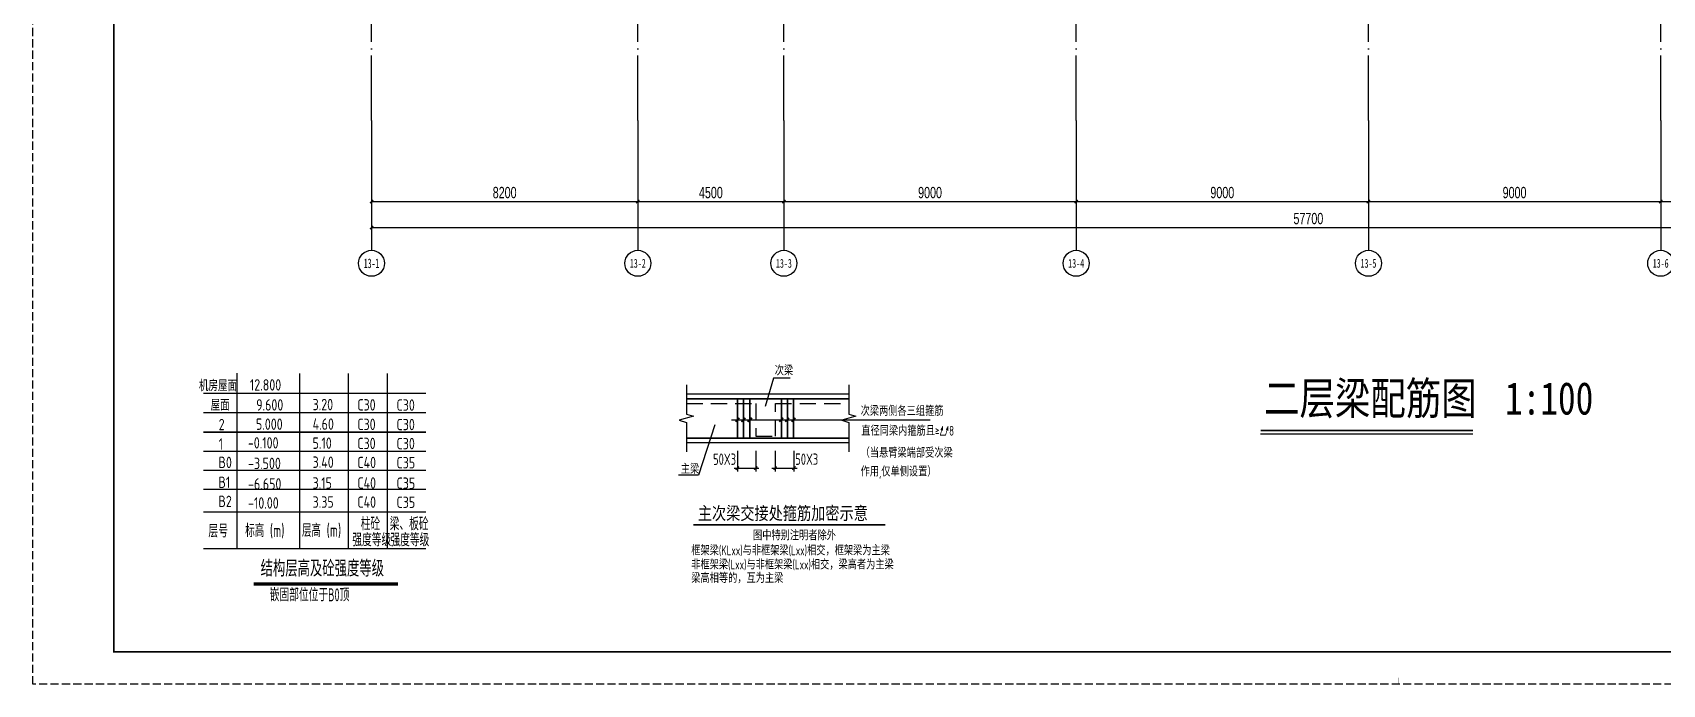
# Model space of a CAD drawing. Extents: x -67167 to 417929, y -86205 to 407116.
# Drawn here: x -32770 to 17420, y 232032 to 252089 of the extents above; entities that cross this region are included whole.
import ezdxf
from ezdxf.enums import TextEntityAlignment as Align

# ---------------------------------------------------------------- set-up
doc = ezdxf.new("R2010")
doc.units = 0
doc.header["$LTSCALE"] = 1000
for name, pattern in [('DASH', [0.35, 0.25, -0.1]), ('DASHED', [0.75, 0.5, -0.25]), ('X-104 13#平面$0$DOTE', [2.42, 2, -0.2, 0.02, -0.2])]:
    doc.linetypes.add(name, pattern=pattern)
doc.layers.get('Defpoints').update_dxf_attribs({"color": 165})
for name, color, linetype in [('AXIS_TEXT', 7, 'Continuous'), ('DIM', 3, 'Continuous'), ('REIN', 1, 'Continuous'), ('s-beam', 4, 'DASH'), ('s-num', 90, 'Continuous'), ('X-104 13#平面$0$01-标注_轴线坐标', 132, 'Continuous'), ('X-104 13#平面$0$02-TEXT_轴号', 7, 'Continuous'), ('X-104 13#平面$0$A_AXIS-轴线', 36, 'X-104 13#平面$0$DOTE'), ('X-104-9#-层高表$0$X-1#楼层高表$0$PUB_DIM', 3, 'Continuous'), ('X-104-9#-层高表$0$X-1#楼层高表$0$S-ANNO-TABS', 4, 'Continuous'), ('X-104-9#-层高表$0$说明文字', 7, 'Continuous'), ('墙柱说明', 7, 'Continuous'), ('结-尺寸标注', 3, 'Continuous'), ('结-细线符号', 3, 'Continuous'), ('结-详图-尺寸', 3, 'Continuous'), ('结-详图-编号', 90, 'Continuous'), ('结-详图-轮廓', 40, 'Continuous'), ('结-详图-钢筋', 1, 'Continuous')]:
    doc.layers.add(name, color=color, linetype=linetype)
doc.styles.add('-宋体', font='simhei.ttf', dxfattribs={"width": 0.8})
doc.styles.add('COMPLEX', font='COMPLEX')
doc.styles.add('TSSD_Dimension', font='Tssdeng.shx', dxfattribs={"width": 0.7, "bigfont": 'hztxt.shx'})
doc.styles.add('TSSD_Norm', font='Tssdeng.shx', dxfattribs={"bigfont": 'hztxt.shx'})
doc.styles.add('X-104 13#平面$0$_TCH_AXIS', font='STXIHEI.TTF', dxfattribs={"width": 0.75})
doc.styles.add('X-104 13#平面$0$_TCH_DIM_T3', font='', dxfattribs={"width": 0.705882})
doc.styles.add('X-104-9#-层高表$0$hzjg', font='tssdeng.shx', dxfattribs={"width": 0.8, "bigfont": 'tssdchn.shx'})
doc.styles.get('X-104 13#平面$0$_TCH_DIM_T3').set_extended_font_data('FZXiHei I-Z08S')
doc.dimstyles.new('TSSD_25_100', dxfattribs={"dimtxt": 350, "dimasz": 100, "dimexe": 100, "dimexo": 250, "dimgap": 100, "dimtad": 1, "dimdec": 0, "dimlfac": 0.25, "dimzin": 0, "dimdsep": 46, "dimtxsty": 'TSSD_Dimension', "dimblk": 'ARCHTICK', "dimblk1": 'ARCHTICK', "dimblk2": 'ARCHTICK', "dimcen": 0, "dimdle": 100, "dimclrt": 7, "dimadec": 0, "dimazin": 0, "dimtfac": 1, "dimtdec": 0, "dimtix": 1, "dimtmove": 2, "dimatfit": 3, "dimfxl": 1, "dimtolj": 1, "dimtzin": 0, "dimarcsym": 0})
doc.dimstyles.new('X-104 13#平面$0$_TCH_ARCH&&100', dxfattribs={"dimtxt": 350, "dimasz": 100, "dimexe": 250, "dimexo": 300, "dimgap": 100, "dimtad": 1, "dimdec": 0, "dimzin": 0, "dimdsep": 46, "dimtxsty": 'X-104 13#平面$0$_TCH_DIM_T3', "dimblk": 'X-104 13#平面$0$_ArchTick', "dimcen": 0.09, "dimclrt": 7, "dimazin": 2, "dimtfac": 1, "dimtdec": 0, "dimtix": 1, "dimtmove": 2, "dimatfit": 3, "dimfxl": 1, "dimtolj": 1, "dimtzin": 0, "dimarcsym": 0})

# ---------------------------------------------------------------- blocks, each defined once
blk = doc.blocks.new('_AXISO')
blk.add_circle((0, 0), 0.5)
at = {"layer": 'AXIS_TEXT', "style": 'COMPLEX', "width": 1.041667}
blk.add_attdef('A', text='', height=0.56, dxfattribs=at).set_placement((-0.25, -0.28), (0.25, -0.28), align=Align.FIT)
blk = doc.blocks.new('X-104 13#平面$0$_ArchTick')
at = {"color": 0, "linetype": 'ByBlock', "const_width": 0.4}
blk.add_lwpolyline([(-0.5, -0.5), (0.5, 0.5)], dxfattribs=at)
blk = doc.blocks.new('*D467')
at = {"layer": 'Defpoints', "color": 0, "transparency": 16777216}
for p in [(-200, -7401), (57500, -7401), (57500, -10701)]:
    blk.add_point(p, dxfattribs=at)
at = {"layer": 'X-104 13#平面$0$01-标注_轴线坐标', "color": 0, "lineweight": -2, "transparency": 16777216}
for p, q in [((-200, -7701), (-200, -10951)), ((57500, -7701), (57500, -10951)), ((-200, -10701), (57500, -10701))]:
    blk.add_line(p, q, dxfattribs=at)
at = {"layer": 'X-104 13#平面$0$01-标注_轴线坐标', "color": 0, "lineweight": -2, "transparency": 16777216, "xscale": 100, "yscale": 100, "zscale": 100, "rotation": 180}
blk.add_blockref('X-104 13#平面$0$_ArchTick', (-200, -10701), dxfattribs=at)
at = {"layer": 'X-104 13#平面$0$01-标注_轴线坐标', "color": 0, "lineweight": -2, "transparency": 16777216, "xscale": 100, "yscale": 100, "zscale": 100}
blk.add_blockref('X-104 13#平面$0$_ArchTick', (57500, -10701), dxfattribs=at)
at = {"layer": 'X-104 13#平面$0$01-标注_轴线坐标', "color": 7, "transparency": 16777216, "insert": (28650, -10426), "char_height": 350, "attachment_point": 5, "style": 'X-104 13#平面$0$_TCH_DIM_T3'}
blk.add_mtext('\\A1;57700', dxfattribs=at)
blk = doc.blocks.new('*D468')
at = {"layer": 'Defpoints', "color": 0, "transparency": 16777216}
for p in [(-200, -7401), (8000, -7401), (8000, -9901)]:
    blk.add_point(p, dxfattribs=at)
at = {"layer": 'X-104 13#平面$0$01-标注_轴线坐标', "color": 0, "lineweight": -2, "transparency": 16777216}
for p, q in [((-200, -7701), (-200, -10151)), ((8000, -7701), (8000, -10151)), ((-200, -9901), (8000, -9901))]:
    blk.add_line(p, q, dxfattribs=at)
at = {"layer": 'X-104 13#平面$0$01-标注_轴线坐标', "color": 0, "lineweight": -2, "transparency": 16777216, "xscale": 100, "yscale": 100, "zscale": 100, "rotation": 180}
blk.add_blockref('X-104 13#平面$0$_ArchTick', (-200, -9901), dxfattribs=at)
at = {"layer": 'X-104 13#平面$0$01-标注_轴线坐标', "color": 0, "lineweight": -2, "transparency": 16777216, "xscale": 100, "yscale": 100, "zscale": 100}
blk.add_blockref('X-104 13#平面$0$_ArchTick', (8000, -9901), dxfattribs=at)
at = {"layer": 'X-104 13#平面$0$01-标注_轴线坐标', "color": 7, "transparency": 16777216, "insert": (3900, -9626), "char_height": 350, "attachment_point": 5, "style": 'X-104 13#平面$0$_TCH_DIM_T3'}
blk.add_mtext('\\A1;8200', dxfattribs=at)
blk = doc.blocks.new('*D469')
at = {"layer": 'Defpoints', "color": 0, "transparency": 16777216}
for p in [(8000, -7401), (12500, -7401), (12500, -9901)]:
    blk.add_point(p, dxfattribs=at)
at = {"layer": 'X-104 13#平面$0$01-标注_轴线坐标', "color": 0, "lineweight": -2, "transparency": 16777216}
for p, q in [((8000, -7701), (8000, -10151)), ((12500, -7701), (12500, -10151)), ((8000, -9901), (12500, -9901))]:
    blk.add_line(p, q, dxfattribs=at)
at = {"layer": 'X-104 13#平面$0$01-标注_轴线坐标', "color": 0, "lineweight": -2, "transparency": 16777216, "xscale": 100, "yscale": 100, "zscale": 100, "rotation": 180}
blk.add_blockref('X-104 13#平面$0$_ArchTick', (8000, -9901), dxfattribs=at)
at = {"layer": 'X-104 13#平面$0$01-标注_轴线坐标', "color": 0, "lineweight": -2, "transparency": 16777216, "xscale": 100, "yscale": 100, "zscale": 100}
blk.add_blockref('X-104 13#平面$0$_ArchTick', (12500, -9901), dxfattribs=at)
at = {"layer": 'X-104 13#平面$0$01-标注_轴线坐标', "color": 7, "transparency": 16777216, "insert": (10250, -9626), "char_height": 350, "attachment_point": 5, "style": 'X-104 13#平面$0$_TCH_DIM_T3'}
blk.add_mtext('\\A1;4500', dxfattribs=at)
blk = doc.blocks.new('*D470')
at = {"layer": 'Defpoints', "color": 0, "transparency": 16777216}
for p in [(12500, -7401), (21500, -7401), (21500, -9901)]:
    blk.add_point(p, dxfattribs=at)
at = {"layer": 'X-104 13#平面$0$01-标注_轴线坐标', "color": 0, "lineweight": -2, "transparency": 16777216}
for p, q in [((12500, -7701), (12500, -10151)), ((21500, -7701), (21500, -10151)), ((12500, -9901), (21500, -9901))]:
    blk.add_line(p, q, dxfattribs=at)
at = {"layer": 'X-104 13#平面$0$01-标注_轴线坐标', "color": 0, "lineweight": -2, "transparency": 16777216, "xscale": 100, "yscale": 100, "zscale": 100, "rotation": 180}
blk.add_blockref('X-104 13#平面$0$_ArchTick', (12500, -9901), dxfattribs=at)
at = {"layer": 'X-104 13#平面$0$01-标注_轴线坐标', "color": 0, "lineweight": -2, "transparency": 16777216, "xscale": 100, "yscale": 100, "zscale": 100}
blk.add_blockref('X-104 13#平面$0$_ArchTick', (21500, -9901), dxfattribs=at)
at = {"layer": 'X-104 13#平面$0$01-标注_轴线坐标', "color": 7, "transparency": 16777216, "insert": (17000, -9626), "char_height": 350, "attachment_point": 5, "style": 'X-104 13#平面$0$_TCH_DIM_T3'}
blk.add_mtext('\\A1;9000', dxfattribs=at)
blk = doc.blocks.new('*D471')
at = {"layer": 'Defpoints', "color": 0, "transparency": 16777216}
for p in [(21500, -7401), (30500, -7401), (30500, -9901)]:
    blk.add_point(p, dxfattribs=at)
at = {"layer": 'X-104 13#平面$0$01-标注_轴线坐标', "color": 0, "lineweight": -2, "transparency": 16777216}
for p, q in [((21500, -7701), (21500, -10151)), ((30500, -7701), (30500, -10151)), ((21500, -9901), (30500, -9901))]:
    blk.add_line(p, q, dxfattribs=at)
at = {"layer": 'X-104 13#平面$0$01-标注_轴线坐标', "color": 0, "lineweight": -2, "transparency": 16777216, "xscale": 100, "yscale": 100, "zscale": 100, "rotation": 180}
blk.add_blockref('X-104 13#平面$0$_ArchTick', (21500, -9901), dxfattribs=at)
at = {"layer": 'X-104 13#平面$0$01-标注_轴线坐标', "color": 0, "lineweight": -2, "transparency": 16777216, "xscale": 100, "yscale": 100, "zscale": 100}
blk.add_blockref('X-104 13#平面$0$_ArchTick', (30500, -9901), dxfattribs=at)
at = {"layer": 'X-104 13#平面$0$01-标注_轴线坐标', "color": 7, "transparency": 16777216, "insert": (26000, -9626), "char_height": 350, "attachment_point": 5, "style": 'X-104 13#平面$0$_TCH_DIM_T3'}
blk.add_mtext('\\A1;9000', dxfattribs=at)
blk = doc.blocks.new('*D472')
at = {"layer": 'Defpoints', "color": 0, "transparency": 16777216}
for p in [(30500, -7401), (39500, -7401), (39500, -9901)]:
    blk.add_point(p, dxfattribs=at)
at = {"layer": 'X-104 13#平面$0$01-标注_轴线坐标', "color": 0, "lineweight": -2, "transparency": 16777216}
for p, q in [((30500, -7701), (30500, -10151)), ((39500, -7701), (39500, -10151)), ((30500, -9901), (39500, -9901))]:
    blk.add_line(p, q, dxfattribs=at)
at = {"layer": 'X-104 13#平面$0$01-标注_轴线坐标', "color": 0, "lineweight": -2, "transparency": 16777216, "xscale": 100, "yscale": 100, "zscale": 100, "rotation": 180}
blk.add_blockref('X-104 13#平面$0$_ArchTick', (30500, -9901), dxfattribs=at)
at = {"layer": 'X-104 13#平面$0$01-标注_轴线坐标', "color": 0, "lineweight": -2, "transparency": 16777216, "xscale": 100, "yscale": 100, "zscale": 100}
blk.add_blockref('X-104 13#平面$0$_ArchTick', (39500, -9901), dxfattribs=at)
at = {"layer": 'X-104 13#平面$0$01-标注_轴线坐标', "color": 7, "transparency": 16777216, "insert": (35000, -9626), "char_height": 350, "attachment_point": 5, "style": 'X-104 13#平面$0$_TCH_DIM_T3'}
blk.add_mtext('\\A1;9000', dxfattribs=at)
blk = doc.blocks.new('*D473')
at = {"layer": 'Defpoints', "color": 0, "transparency": 16777216}
for p in [(39500, -7401), (48500, -7401), (48500, -9901)]:
    blk.add_point(p, dxfattribs=at)
at = {"layer": 'X-104 13#平面$0$01-标注_轴线坐标', "color": 0, "lineweight": -2, "transparency": 16777216}
for p, q in [((39500, -7701), (39500, -10151)), ((48500, -7701), (48500, -10151)), ((39500, -9901), (48500, -9901))]:
    blk.add_line(p, q, dxfattribs=at)
at = {"layer": 'X-104 13#平面$0$01-标注_轴线坐标', "color": 0, "lineweight": -2, "transparency": 16777216, "xscale": 100, "yscale": 100, "zscale": 100, "rotation": 180}
blk.add_blockref('X-104 13#平面$0$_ArchTick', (39500, -9901), dxfattribs=at)
at = {"layer": 'X-104 13#平面$0$01-标注_轴线坐标', "color": 0, "lineweight": -2, "transparency": 16777216, "xscale": 100, "yscale": 100, "zscale": 100}
blk.add_blockref('X-104 13#平面$0$_ArchTick', (48500, -9901), dxfattribs=at)
at = {"layer": 'X-104 13#平面$0$01-标注_轴线坐标', "color": 7, "transparency": 16777216, "insert": (44000, -9626), "char_height": 350, "attachment_point": 5, "style": 'X-104 13#平面$0$_TCH_DIM_T3'}
blk.add_mtext('\\A1;9000', dxfattribs=at)
blk = doc.blocks.new('图框-A1')
for points, const_width in [([(0, 0), (841, 0), (841, 594), (0, 594)], 0.05), ([(766, 584), (25, 584), (25, 10), (766, 10)], 0.5)]:
    blk.add_lwpolyline(points, close=True, dxfattribs=dict(const_width=const_width))
at = {"const_width": 0.05}
blk.add_lwpolyline([(420.5, 0), (420.5, 2)], dxfattribs=at)
blk = doc.blocks.new('_ArchTick')
at = {"color": 0, "linetype": 'ByBlock', "const_width": 0.4}
blk.add_lwpolyline([(-0.5, -0.5), (0.5, 0.5)], dxfattribs=at)
blk = doc.blocks.new('*D17')
at = {"layer": 'Defpoints', "color": 0, "transparency": 16777216}
for p in [(-11066, 239471), (-10501, 239471), (-10501, 238686)]:
    blk.add_point(p, dxfattribs=at)
at = {"layer": '结-尺寸标注', "color": 0, "lineweight": -2, "transparency": 16777216}
for p, q in [((-11066, 239221), (-11066, 238586)), ((-10501, 239221), (-10501, 238586)), ((-11166, 238686), (-10401, 238686))]:
    blk.add_line(p, q, dxfattribs=at)
at = {"layer": '结-尺寸标注', "color": 0, "lineweight": -2, "transparency": 16777216, "xscale": 100, "yscale": 100, "zscale": 100, "rotation": 180}
blk.add_blockref('_ArchTick', (-11066, 238686), dxfattribs=at)
at = {"layer": '结-尺寸标注', "color": 0, "lineweight": -2, "transparency": 16777216, "xscale": 100, "yscale": 100, "zscale": 100}
blk.add_blockref('_ArchTick', (-10501, 238686), dxfattribs=at)
at = {"layer": '结-尺寸标注', "color": 7, "transparency": 16777216, "insert": (-11461, 238961), "char_height": 350, "attachment_point": 5, "style": 'TSSD_Dimension'}
blk.add_mtext('\\A1;50X3', dxfattribs=at)
blk = doc.blocks.new('*D18')
at = {"layer": 'Defpoints', "color": 0, "transparency": 16777216}
for p in [(-9902, 239471), (-9325, 239471), (-9325, 238687)]:
    blk.add_point(p, dxfattribs=at)
at = {"layer": '结-尺寸标注', "color": 0, "lineweight": -2, "transparency": 16777216}
for p, q in [((-9902, 239221), (-9902, 238587)), ((-9325, 239221), (-9325, 238587)), ((-10002, 238687), (-9225, 238687))]:
    blk.add_line(p, q, dxfattribs=at)
at = {"layer": '结-尺寸标注', "color": 0, "lineweight": -2, "transparency": 16777216, "xscale": 100, "yscale": 100, "zscale": 100, "rotation": 180}
blk.add_blockref('_ArchTick', (-9902, 238687), dxfattribs=at)
at = {"layer": '结-尺寸标注', "color": 0, "lineweight": -2, "transparency": 16777216, "xscale": 100, "yscale": 100, "zscale": 100}
blk.add_blockref('_ArchTick', (-9325, 238687), dxfattribs=at)
at = {"layer": '结-尺寸标注', "color": 7, "transparency": 16777216, "insert": (-8930, 238962), "char_height": 350, "attachment_point": 5, "style": 'TSSD_Dimension'}
blk.add_mtext('\\A1;50X3', dxfattribs=at)
blk = doc.blocks.new('A$C58514C86')
at = {"layer": 'X-104-9#-层高表$0$X-1#楼层高表$0$PUB_DIM', "const_width": 100}
blk.add_lwpolyline([(1670, 531), (6110, 531)], dxfattribs=at)
at = {"layer": 'X-104-9#-层高表$0$X-1#楼层高表$0$S-ANNO-TABS'}
for p, q in [((1155, 1629), (1155, 7022)), ((3089, 1629), (3089, 7010)), ((3089, 2229), (3089, 6893)), ((4591, 1629), (4591, 7010)), ((4591, 2229), (4591, 6893)), ((5791, 1629), (5791, 7014)), ((118, 6410), (6970, 6410)), ((118, 5810), (6970, 5810)), ((118, 5210), (6970, 5210)), ((118, 4623), (6970, 4623)), ((118, 4037), (6970, 4037)), ((118, 3450), (6970, 3450)), ((118, 2756), (6970, 2756)), ((118, 2756), (6970, 2756)), ((118, 2756), (6970, 2756)), ((118, 2756), (6970, 2756)), ((118, 2756), (6970, 2756)), ((118, 2756), (6970, 2756)), ((118, 2756), (6970, 2756)), ((118, 2756), (6970, 2756))]:
    blk.add_line(p, q, dxfattribs=at)
at = {"layer": 'X-104-9#-层高表$0$X-1#楼层高表$0$S-ANNO-TABS', "const_width": 30}
blk.add_lwpolyline([(118, 1629), (6970, 1629)], dxfattribs=at)
at = {"layer": 'X-104-9#-层高表$0$说明文字'}
blk.add_line((118, 1629), (6970, 1629), dxfattribs=at)
at = {"layer": 'X-104-9#-层高表$0$说明文字', "style": 'X-104-9#-层高表$0$hzjg'}
for s, height, width, p in [('机房屋面', 350, 0.8, (-20, 6466)), ('12.800', 350, 0.8, (1552, 6485)), ('屋面', 350, 0.8, (340, 5866)), ('9.600', 350, 0.8, (1744, 5870)), ('3.20', 350, 0.8, (3482, 5880)), ('C30', 350, 0.8, (4860, 5871)), ('C30', 350, 0.8, (6067, 5865)), ('2', 350, 0.8, (590, 5266)), ('5.000', 350, 0.8, (1738, 5277)), ('4.60', 350, 0.8, (3482, 5280)), ('C30', 350, 0.8, (4860, 5271)), ('C30', 350, 0.8, (6067, 5265)), ('-0.100', 350, 0.8, (1489, 4702)), ('5.10', 350, 0.8, (3482, 4693)), ('C30', 350, 0.8, (4860, 4684)), ('C30', 350, 0.8, (6067, 4679)), ('1', 350, 0.8, (590, 4666)), ('B0', 350, 0.8, (585, 4101)), ('-3.500', 350, 0.8, (1495, 4070)), ('3.40', 350, 0.8, (3482, 4107)), ('C40', 350, 0.8, (4860, 4098)), ('C35', 350, 0.8, (6067, 4092)), ('B1', 350, 0.8, (584, 3488)), ('-6.650', 350, 0.8, (1495, 3438)), ('3.15', 350, 0.8, (3482, 3466)), ('C40', 350, 0.8, (4860, 3466)), ('C35', 350, 0.8, (6067, 3460)), ('B2', 350, 0.8, (584, 2901)), ('-10.00', 350, 0.8, (1495, 2852)), ('3.35', 350, 0.8, (3482, 2880)), ('C40', 350, 0.8, (4860, 2879)), ('C35', 350, 0.8, (6067, 2874)), ('柱砼', 400, 0.65, (4964, 2186)), ('梁、板砼', 400, 0.65, (5856, 2186)), ('层号', 400, 0.8, (272, 1966)), ('标高 (m)', 400, 0.7, (1407, 1976)), ('层高 (m)', 400, 0.7, (3154, 1983)), ('强度等级', 400, 0.6, (4704, 1693)), ('强度等级', 400, 0.6, (5877, 1693)), (' 结构层高及砼强度等级', 500, 0.8, (1638, 762)), ('嵌固部位位于B0顶', 400, 0.6, (2160, 0))]:
    blk.add_text(s, height=height, rotation=359.9995, dxfattribs=dict(at, width=width)).set_placement(p)
blk = doc.blocks.new('X-104 13#平面$0$轴网')
at = {"layer": 'X-104 13#平面$0$01-标注_轴线坐标'}
for p, q in [((-200, -7401), (-200, -11401)), ((8000, -7401), (8000, -11401)), ((12500, -7401), (12500, -11401)), ((21500, -7401), (21500, -11401)), ((30500, -7401), (30500, -11401)), ((39500, -7401), (39500, -11401))]:
    blk.add_line(p, q, dxfattribs=at)
at = {"layer": 'X-104 13#平面$0$A_AXIS-轴线', "linetype": 'X-104 13#平面$0$DOTE'}
for p, q in [((-200, -7401), (-200, 26620.3)), ((8000, -7401), (8000, 26620.3)), ((12500, -7401), (12500, 26620.3)), ((21500, -7401), (21500, 26620.3)), ((30500, -7401), (30500, 26620.3)), ((39500, -7401), (39500, 26620.3))]:
    blk.add_line(p, q, dxfattribs=at)
at = {"layer": 'X-104 13#平面$0$01-标注_轴线坐标'}
ref = blk.add_blockref('_AXISO', (-200, -11801), dxfattribs=dict(at, xscale=799.9999999999999, yscale=799.9999999999999, zscale=799.9999999999999))
ref.add_attrib('A', '13-1', dxfattribs={"layer": 'X-104 13#平面$0$02-TEXT_轴号', "height": 294.76, "style": 'X-104 13#平面$0$_TCH_AXIS', "width": 0.605162}).set_placement((-438.1, -11948.4), (38.1, -11948.4), align=Align.FIT)
ref = blk.add_blockref('_AXISO', (8000, -11801), dxfattribs=dict(at, xscale=799.9999999999999, yscale=799.9999999999999, zscale=799.9999999999999))
ref.add_attrib('A', '13-2', dxfattribs={"layer": 'X-104 13#平面$0$02-TEXT_轴号', "height": 271.23, "style": 'X-104 13#平面$0$_TCH_AXIS', "width": 0.676708}).set_placement((7755, -11936.6), (8245, -11936.6), align=Align.FIT)
ref = blk.add_blockref('_AXISO', (12500, -11801), dxfattribs=dict(at, xscale=799.9999999999999, yscale=799.9999999999999, zscale=799.9999999999999))
ref.add_attrib('A', '13-3', dxfattribs={"layer": 'X-104 13#平面$0$02-TEXT_轴号', "height": 271.46, "style": 'X-104 13#平面$0$_TCH_AXIS', "width": 0.675963}).set_placement((12255.1, -11936.7), (12744.9, -11936.7), align=Align.FIT)
ref = blk.add_blockref('_AXISO', (21500, -11801), dxfattribs=dict(at, xscale=799.9999999999999, yscale=799.9999999999999, zscale=799.9999999999999))
ref.add_attrib('A', '13-4', dxfattribs={"layer": 'X-104 13#平面$0$02-TEXT_轴号', "height": 270.2, "rotation": 360, "style": 'X-104 13#平面$0$_TCH_AXIS', "width": 0.680062}).set_placement((21254.7, -11936.1), (21745.3, -11936.1), align=Align.FIT)
ref = blk.add_blockref('_AXISO', (30500, -11801), dxfattribs=dict(at, xscale=799.9999999999999, yscale=799.9999999999999, zscale=799.9999999999999))
ref.add_attrib('A', '13-5', dxfattribs={"layer": 'X-104 13#平面$0$02-TEXT_轴号', "height": 272.14, "style": 'X-104 13#平面$0$_TCH_AXIS', "width": 0.673727}).set_placement((30255.3, -11937.1), (30744.7, -11937.1), align=Align.FIT)
ref = blk.add_blockref('_AXISO', (39500, -11801), dxfattribs=dict(at, xscale=799.9999999999999, yscale=799.9999999999999, zscale=799.9999999999999))
ref.add_attrib('A', '13-6', dxfattribs={"layer": 'X-104 13#平面$0$02-TEXT_轴号', "height": 272.14, "style": 'X-104 13#平面$0$_TCH_AXIS', "width": 0.673727}).set_placement((39255.3, -11937.1), (39744.7, -11937.1), align=Align.FIT)
for p1, p2, distance, picture, middle in [((-200, -7401), (57500, -7401), -3300, '*D467', (28650, -10426)), ((-200, -7401), (8000, -7401), -2500, '*D468', (3900, -9626)), ((8000, -7401), (12500, -7401), -2500, '*D469', (10250, -9626)), ((12500, -7401), (21500, -7401), -2500, '*D470', (17000, -9626)), ((21500, -7401), (30500, -7401), -2500, '*D471', (26000, -9626)), ((30500, -7401), (39500, -7401), -2500, '*D472', (35000, -9626)), ((39500, -7401), (48500, -7401), -2500, '*D473', (44000, -9626))]:
    dim = blk.add_aligned_dim(p1=p1, p2=p2, distance=distance, dimstyle='X-104 13#平面$0$_TCH_ARCH&&100', dxfattribs=at)
    dim.commit()
    dim.dimension.update_dxf_attribs({"geometry": picture, "text_midpoint": middle})

msp = doc.modelspace()

# ---------------------------------------------------------------- linework, layer by layer
at = {"layer": 'REIN'}
msp.add_lwpolyline([(-27511.152, 239796.987, 50, 50, 0), (-20658.703, 239796.948, 50, 50, 0)], format="xyseb", dxfattribs=at)
at = {"layer": 's-beam'}
msp.add_lwpolyline([(-32767.483, 291434.229), (51332.517, 291434.23), (51332.517, 232034.23), (-32767.483, 232034.229)], close=True, dxfattribs=at)
at = {"layer": 's-num', "const_width": 50}
msp.add_lwpolyline([(5048.051, 239843.562), (11586.088, 239843.562)], dxfattribs=at)
at = {"layer": 's-num'}
msp.add_lwpolyline([(5048.051, 239743.562), (11586.088, 239743.562)], dxfattribs=at)
at = {"layer": '结-细线符号'}
msp.add_line((-11246.525, 240173.302), (-5129.935, 240173.302), dxfattribs=at)
for points in [[(-12634.17, 241250.639), (-12634.17, 240350.639), (-12414.17, 240280.639), (-12854.17, 240160.639), (-12634.17, 240090.639), (-12634.17, 239190.639)], [(-7634.17, 241250.639), (-7634.17, 240350.639), (-7414.17, 240280.639), (-7854.17, 240160.639), (-7634.17, 240090.639), (-7634.17, 239190.639)], [(-11757.209, 240018.096), (-12261.962, 238467.791), (-12881.051, 238467.791)]]:
    msp.add_lwpolyline(points, dxfattribs=at)
at = {"layer": '结-细线符号', "const_width": 50}
for points in [[(-11126.059, 240113.302), (-11006.059, 240233.302)], [(-10941.477, 240113.302), (-10821.477, 240233.302)], [(-10748.506, 240113.302), (-10628.506, 240233.302)], [(-10735.478, 240113.302), (-10615.478, 240233.302)], [(-9773.219, 240113.302), (-9653.219, 240233.302)], [(-9590.677, 240113.302), (-9470.677, 240233.302)], [(-9397.706, 240113.302), (-9277.706, 240233.302)]]:
    msp.add_lwpolyline(points, dxfattribs=at)
at = {"layer": '结-详图-尺寸'}
msp.add_lwpolyline([(-9440.974, 241454.303), (-9957.851, 241454.303), (-10208.794, 240587.986)], dxfattribs=at)
at = {"layer": '结-详图-编号', "const_width": 50}
msp.add_lwpolyline([(-12418.716, 236939.763), (-6514.547, 236939.763)], dxfattribs=at)
at = {"layer": '结-详图-轮廓'}
for p, q in [((-12634.17, 240970.639), (-7634.17, 240970.639)), ((-12634.17, 239470.639), (-7634.17, 239470.639))]:
    msp.add_line(p, q, dxfattribs=at)
at = {"layer": '结-详图-轮廓', "linetype": 'DASHED'}
msp.add_lwpolyline([(-12632.17, 240670.639), (-10495.354, 240670.639), (-10495.354, 239669.429), (-9895.354, 239669.429), (-9895.354, 240670.639), (-7627.522, 240670.639)], dxfattribs=at)
at = {"layer": '结-详图-钢筋', "const_width": 50}
for points in [[(-12632.17, 240815.965), (-7627.522, 240815.965)], [(-11061.944, 240815.965), (-11061.944, 239607.681)], [(-10877.362, 240815.965), (-10877.362, 239607.681)], [(-10684.391, 240815.965), (-10684.391, 239607.681)], [(-9711.143, 240815.965), (-9711.143, 239607.681)], [(-9526.562, 240815.965), (-9526.562, 239607.681)], [(-9333.591, 240815.965), (-9333.591, 239607.681)], [(-7627.522, 239607.681), (-12632.17, 239607.681)]]:
    msp.add_lwpolyline(points, dxfattribs=at)

# ---------------------------------------------------------------- block references
at = {"xscale": 99.99999999999999, "yscale": 99.99999999999999, "zscale": 99.99999999999999, "rotation": 6.766459210986319e-07}
msp.add_blockref('图框-A1', (-32767.483, 232034.229), dxfattribs=at)
at = {"rotation": 6.766459210986319e-07}
msp.add_blockref('X-104 13#平面$0$轴网', (-22132.962, 256790.459), dxfattribs=at)
at = {"layer": 'DIM'}
msp.add_blockref('A$C58514C86', (-27629.173, 234587.396), dxfattribs=at)

# ---------------------------------------------------------------- texts
at = {"layer": 's-num', "style": '-宋体', "width": 0.8}
for s, p in [('二层梁配筋图', (8426.247, 240035.688)), ('1:100', (13931.772, 240035.688))]:
    msp.add_text(s, height=1000, rotation=0.0000007, dxfattribs=at).set_placement(p, align=Align.BOTTOM_CENTER)
at = {"layer": '墙柱说明', "style": '-宋体', "width": 0.8}
msp.add_text('主次梁交接处箍筋加密示意', height=400, rotation=0.0000007, dxfattribs=at).set_placement((-12285.399, 237099.158))
at = {"layer": '结-详图-编号', "style": 'TSSD_Norm', "width": 0.7}
for s, p in [('次梁', (-9913.569, 241540.617)), ('次梁两侧各三组箍筋', (-7270.433, 240295.884)), ('（当悬臂梁端部受次梁', (-7270.433, 239009.061)), ('主梁', (-12807.42, 238510.034)), ('作用,仅单侧设置）', (-7270.433, 238431.125)), ('图中特别注明者除外', (-10583.43, 236468.657)), ('框架梁(KLxx)与非框架梁(Lxx)相交，框架梁为主梁', (-12486.44, 236005.203)), ('非框架梁(Lxx)与非框架梁(Lxx)相交，梁高者为主梁', (-12486.44, 235569.1)), ('梁高相等的，互为主梁', (-12486.44, 235152.993))]:
    msp.add_text(s, height=300, rotation=0.0000007, dxfattribs=at).set_placement(p)
msp.add_text('直径同梁内箍筋且≥⌰8', height=300, rotation=0.0000007, dxfattribs=at).set_placement((-7248.937, 239597.113), align=Align.BOTTOM_LEFT)

# ---------------------------------------------------------------- dimensions: what is measured, and where the dimension line sits
at = {"layer": '结-尺寸标注'}
for base, p1, p2, picture, middle in [((-10501.128, 238686.155), (-11065.64, 239470.639), (-10501.128, 239470.639), '*D17', (-11460.96, 238961.155)), ((-9325.068, 238686.708), (-9901.518, 239470.639), (-9325.068, 239470.639), '*D18', (-8929.747, 238961.708))]:
    dim = msp.add_linear_dim(base=base, p1=p1, p2=p2, angle=0.0000007, text='50X3', dimstyle='TSSD_25_100', dxfattribs=at)
    dim.commit()
    dim.dimension.update_dxf_attribs({"geometry": picture, "text_midpoint": middle, "dimtype": 160})

doc.saveas('drawing.dxf')
